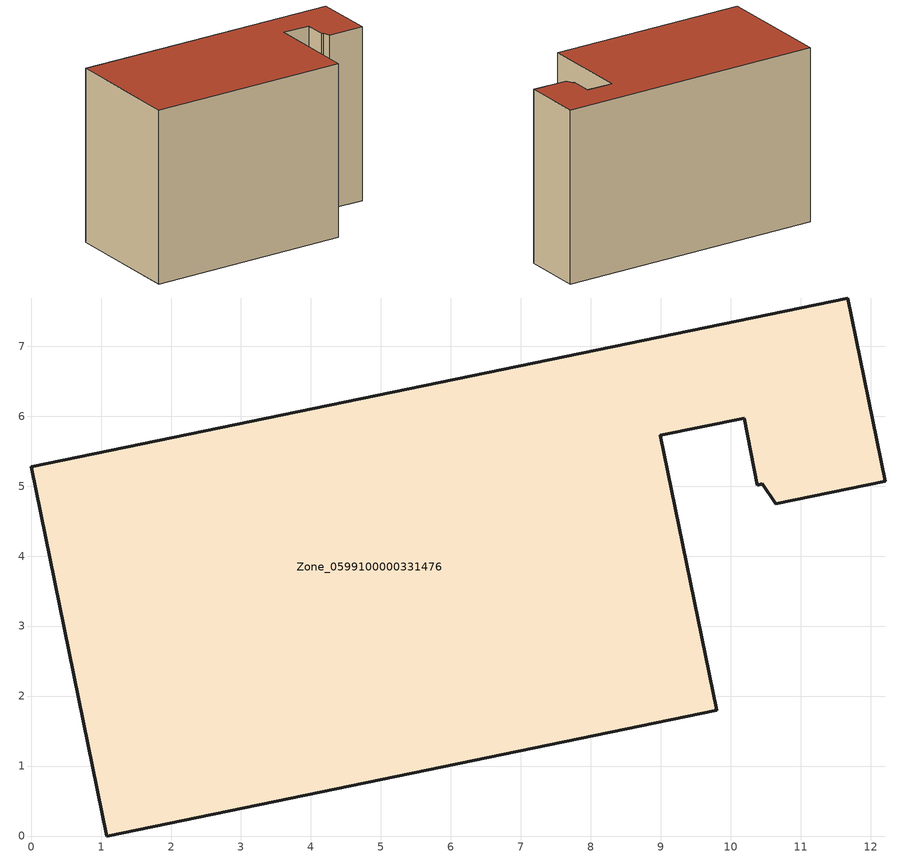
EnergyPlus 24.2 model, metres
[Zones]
Zone_0599100000331476
 floor ground (C_G): 12.21,5.07 10.64,4.75 10.45,5.04 10.38,5.02 10.19,5.97 8.99,5.73 9.8,1.8 1.08,0 0,5.28 11.67,7.69 z0
 wall outside (C_F): 1.08,0 9.8,1.8 8.99,5.73 10.19,5.97 10.38,5.02 10.45,5.04 10.64,4.75 12.21,5.07 11.67,7.69 0,5.28 1.08,0 z0:7.75
 roof outside (C_R): 10.64,4.75 12.21,5.07 11.67,7.69 0,5.28 1.08,0 9.8,1.8 8.99,5.73 10.19,5.97 10.38,5.02 10.45,5.04 z7.75
[BUILDING]
Pand.0599100000331476: North Axis=0; Terrain=City; Loads Convergence Tolerance Value=0.04; Temperature Convergence Tolerance Value=0.4; Solar Distribution=FullExterior; Maximum Number of Warmup Days=25; Minimum Number of Warmup Days=1
[Site:Location]
Rotterdam.The.Hague.AP_ZH_NLD Design_Conditions: Latitude=51.96; Longitude=4.45; Time Zone=1; Elevation=-4.5
[SITE:GROUNDTEMPERATURE:BUILDINGSURFACE]
18, 18, 18, 18, 18, 18, 18, 18, 18, 18, 18, 18
[MATERIAL] Thermal Absorptance=0.9; Solar Absorptance=0.7; Visible Absorptance=0.7
Name | Roughness | Thickness | Conductivity | Density | Specific Heat
G.TI.1975-1991 | MediumSmooth | 0.15 | 0.288461 | 540 | 1210
F.TI.1975-1991 | Rough | 0.3 | 0.230769 | 1920 | 840
R.TI.1975-1991 | MediumRough | 0.2 | 0.153846 | 1500 | 1000
[CONSTRUCTION]
C_G: G.TI.1975-1991
C_F: F.TI.1975-1991
C_R: R.TI.1975-1991
[ZONE]
Zone_0599100000331476: Type=1; Multiplier=1; Ceiling Height=Autocalculate; Volume=Autocalculate; Floor Area=autocalculate; Part of Total Floor Area=Yes
[ZONEINFILTRATION:DESIGNFLOWRATE]
Infil_Zone_0599100000331476: Zone or ZoneList or Space or SpaceList=Zone_0599100000331476; Schedule=AlwaysOn; Design Flow Rate Calculation Method=Flow/Area; Flow Rate per Floor Area=0.003; Constant Term Coefficient=1; Temperature Term Coefficient=0; Velocity Term Coefficient=0; Velocity Squared Term Coefficient=0
[HVACTEMPLATE:ZONE:IDEALLOADSAIRSYSTEM]
Zone_0599100000331476: Maximum Heating Supply Air Temperature=50; Minimum Cooling Supply Air Temperature=13; Maximum Heating Supply Air Humidity Ratio=0.0156; Minimum Cooling Supply Air Humidity Ratio=0.0077; Heating Limit=NoLimit; Cooling Limit=NoLimit; Dehumidification Control Type=ConstantSensibleHeatRatio; Cooling Sensible Heat Ratio=0.7; Dehumidification Setpoint=60; Humidification Control Type=None; Humidification Setpoint=30; Outdoor Air Method=None; Outdoor Air Flow Rate per Person=0.00944; Outdoor Air Flow Rate per Zone Floor Area=0; Outdoor Air Flow Rate per Zone=0; Demand Controlled Ventilation Type=None; Outdoor Air Economizer Type=NoEconomizer; Heat Recovery Type=None; Sensible Heat Recovery Effectiveness=0.7; Latent Heat Recovery Effectiveness=0.65
[ZONECONTROL:THERMOSTAT]
ThermostatControl_Zone_0599100000331476: Zone or ZoneList=Zone_0599100000331476; Control Type Schedule=DualSetpointControlType; Control 1=Thermostat_Zone_0599100000331476; Temperature Difference Between Cutout And Setpoint=0
[THERMOSTATSETPOINT:DUALSETPOINT]
Thermostat_Zone_0599100000331476: Heating Setpoint Temperature Schedule=HeatingSetpoint_Zone_0599100000331476; Cooling Setpoint Temperature Schedule=CoolingSetpoint_Zone_0599100000331476
[SCHEDULE:COMPACT]
HeatingSetpoint_Zone_0599100000331476: Through: 12/31, For: AllDays, Until: 24:00, 21
CoolingSetpoint_Zone_0599100000331476: Through: 12/31, For: AllDays, Until: 24:00, 24
DualSetpointControlType: Through: 12/31, For: AllDays, Until: 24:00, 4
AlwaysOn: Through: 12/31, For: AllDays, Until: 24:00, 1
